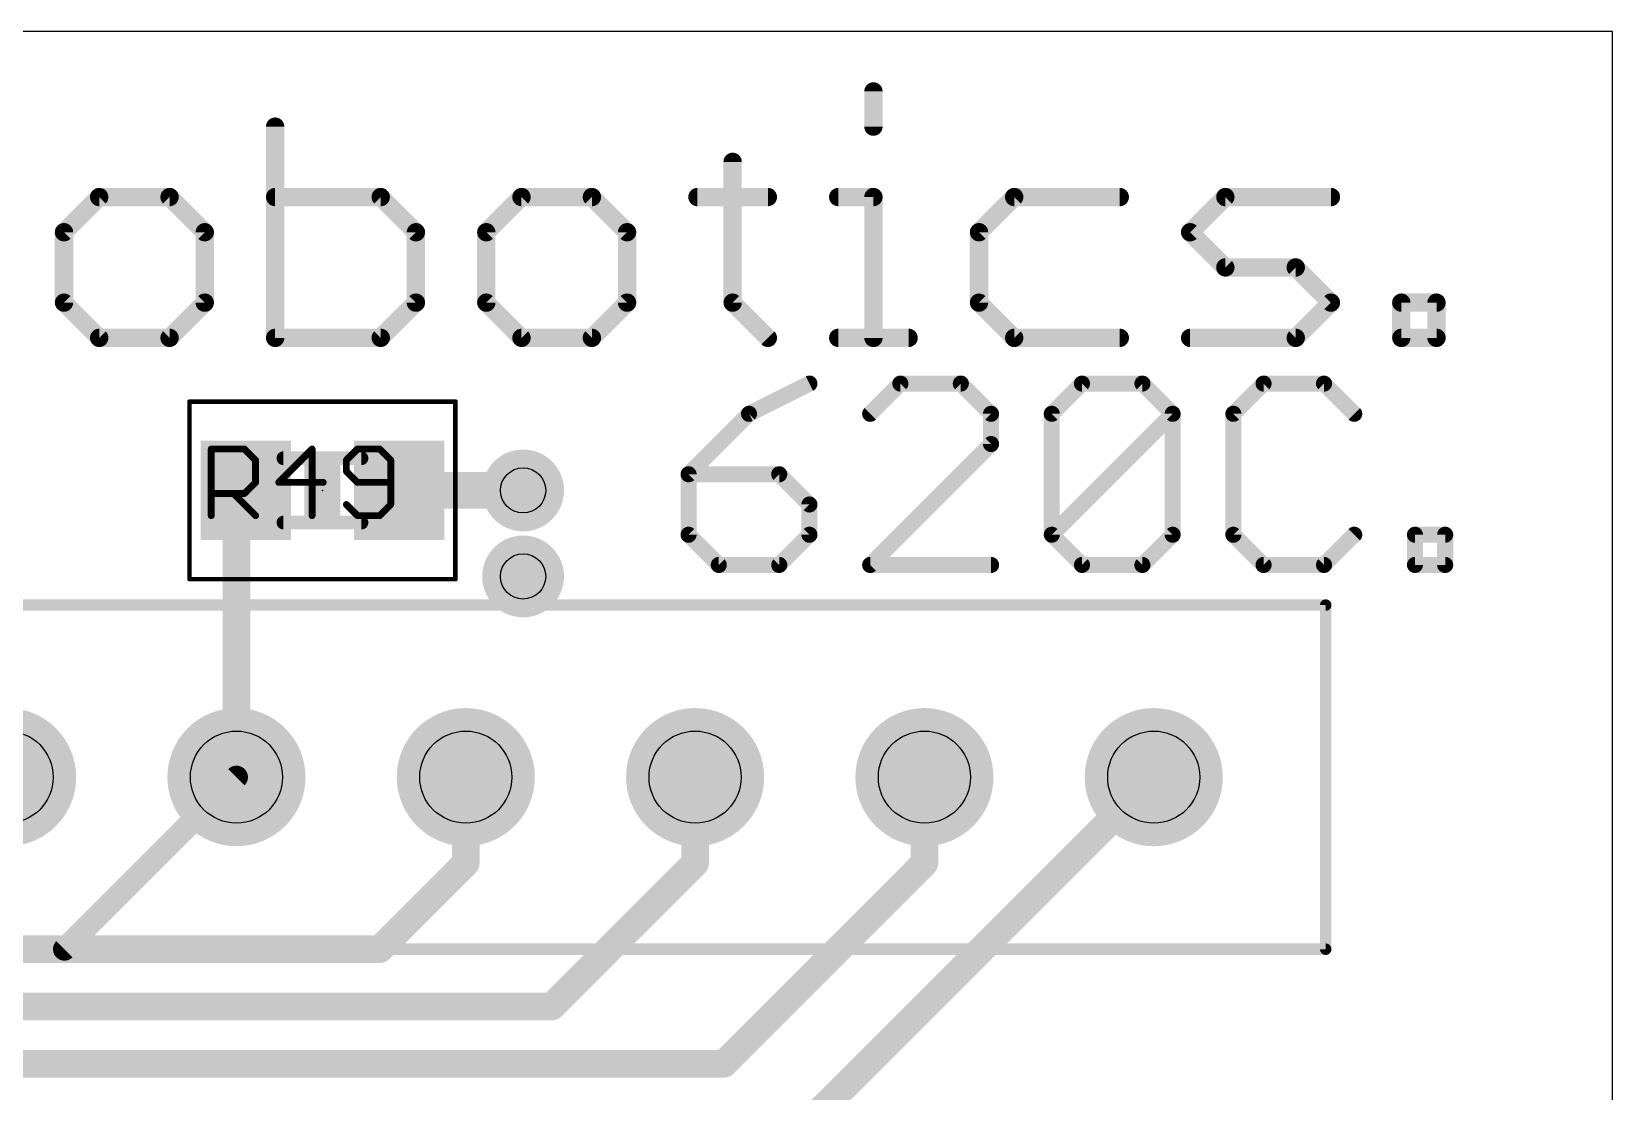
# Model space of a CAD drawing. Extents: x -0.04 to 2.7, y -0.07 to 2.5.
# Drawn here: x 2.011 to 2.7, y 2.038 to 2.5 of the extents above; entities that cross this region are included whole.
import ezdxf

# ---------------------------------------------------------------- set-up
doc = ezdxf.new("R2010")
doc.units = 0
for name, color, linetype in [('1', 22, 'CONTINUOUS'), ('16', 175, 'CONTINUOUS'), ('17', 82, 'CONTINUOUS'), ('18', 82, 'CONTINUOUS'), ('20', 7, 'CONTINUOUS'), ('21', 253, 'CONTINUOUS'), ('24', 7, 'CONTINUOUS'), ('25', 253, 'CONTINUOUS'), ('32', 253, 'CONTINUOUS'), ('36', 253, 'CONTINUOUS'), ('40', 175, 'CONTINUOUS'), ('44', 253, 'CONTINUOUS'), ('48', 253, 'CONTINUOUS'), ('52', 253, 'CONTINUOUS')]:
    doc.layers.add(name, color=color, linetype=linetype)

# ---------------------------------------------------------------- blocks, each defined once
blk = doc.blocks.new('ROUNDP')
at = {"const_width": 0.5}
blk.add_lwpolyline([(0, -0.25, 1), (0, 0.25, 1), (0, -0.25)], format="xyb", dxfattribs=at)
blk = doc.blocks.new('RECT')
blk.add_solid([(-0.5, -0.5), (0.5, -0.5), (-0.5, 0.5), (0.5, 0.5)])
blk = doc.blocks.new('ROUNDV')
at = {"const_width": 0.5}
blk.add_lwpolyline([(0, -0.25, 1), (0, 0.25, 1), (0, -0.25)], format="xyb", dxfattribs=at)

msp = doc.modelspace()

# ---------------------------------------------------------------- linework, layer by layer
at = {"layer": '1', "const_width": 0.012}
for points in [[(2.2, 2.1375), (2.2, 2.175)], [(2.3, 2.1375), (2.3, 2.175)], [(2.5, 2.175), (2.35, 2.025)], [(2.4, 2.1375), (2.4, 2.175)], [(2.2, 2.1375), (2.1625, 2.1)], [(2.3, 2.1375), (2.2375, 2.075)], [(2.4, 2.1375), (2.3125, 2.05)], [(2.1625, 2.1), (1.375, 2.1)], [(2.2375, 2.075), (1.3875, 2.075)], [(2.3125, 2.05), (1.4, 2.05)]]:
    msp.add_lwpolyline(points, dxfattribs=at)
at = {"layer": '1', "const_width": 0.006}
for points in [[(2.203, 2.175, 1), (2.197, 2.175)], [(2.303, 2.175, 1), (2.297, 2.175)], [(2.403, 2.175, 1), (2.397, 2.175)], [(2.502121, 2.172879, 1), (2.497879, 2.177121)], [(2.197, 2.1375, 1), (2.203, 2.1375)], [(2.202121, 2.135379, 1), (2.197879, 2.139621)], [(2.297, 2.1375, 1), (2.303, 2.1375)], [(2.302121, 2.135379, 1), (2.297879, 2.139621)], [(2.397, 2.1375, 1), (2.403, 2.1375)], [(2.402121, 2.135379, 1), (2.397879, 2.139621)], [(2.160379, 2.102121, 1), (2.164621, 2.097879)], [(2.1625, 2.097, 1), (2.1625, 2.103)], [(2.235379, 2.077121, 1), (2.239621, 2.072879)], [(2.2375, 2.072, 1), (2.2375, 2.078)], [(2.310379, 2.052121, 1), (2.314621, 2.047879)], [(2.3125, 2.047, 1), (2.3125, 2.053)]]:
    msp.add_lwpolyline(points, format="xyb", dxfattribs=at)
at = {"layer": '16'}
for points, const_width in [([(2.104035, 2.3), (2.1, 2.295965)], 0.012), ([(2.170965, 2.3), (2.225, 2.3)], 0.016), ([(2.1, 2.295965), (2.1, 2.175)], 0.012), ([(2.025, 2.1), (2.1, 2.175)], 0.01), ([(1.5, 2.1), (2.025, 2.1)], 0.01)]:
    msp.add_lwpolyline(points, dxfattribs=dict(at, const_width=const_width))
for points, const_width in [([(2.106157, 2.297879, 1), (2.101914, 2.302121)], 0.006), ([(2.170965, 2.304, 1), (2.170965, 2.296)], 0.008), ([(2.225, 2.296, 1), (2.225, 2.304)], 0.008), ([(2.103, 2.295965, 1), (2.097, 2.295965)], 0.006), ([(2.097879, 2.298086, 1), (2.102121, 2.293843)], 0.006), ([(2.101768, 2.173232, 1), (2.098232, 2.176768)], 0.005), ([(2.097, 2.175, 1), (2.103, 2.175)], 0.006), ([(2.023232, 2.101768, 1), (2.026768, 2.098232)], 0.005), ([(2.025, 2.0975, 1), (2.025, 2.1025)], 0.005)]:
    msp.add_lwpolyline(points, format="xyb", dxfattribs=dict(at, const_width=const_width))
at = {"layer": '20'}
for p, q in [((2.7, 2.5), (0, 2.5)), ((2.7, 0), (2.7, 2.5))]:
    msp.add_line(p, q, dxfattribs=at)
at = {"layer": '21', "const_width": 0.005}
for points in [[(1.725, 2.25), (2.575, 2.25)], [(2.575, 2.25), (2.575, 2.1)], [(2.575, 2.1), (1.725, 2.1)]]:
    msp.add_lwpolyline(points, dxfattribs=at)
at = {"layer": '21', "const_width": 0.0025}
for points in [[(2.57625, 2.25, 1), (2.57375, 2.25)], [(2.575, 2.24875, 1), (2.575, 2.25125)], [(2.575, 2.09875, 1), (2.575, 2.10125)], [(2.57375, 2.1, 1), (2.57625, 2.1)]]:
    msp.add_lwpolyline(points, format="xyb", dxfattribs=at)
at = {"layer": '24'}
msp.add_point((2.1375, 2.3), dxfattribs=at)
at = {"layer": '25', "const_width": 0.003}
for points in [[(2.089, 2.289), (2.089, 2.318025)], [(2.089, 2.318025), (2.103512, 2.318025)], [(2.103512, 2.318025), (2.10835, 2.313187)], [(2.132977, 2.318025), (2.118465, 2.303512)], [(2.132977, 2.289), (2.132977, 2.318025)], [(2.152768, 2.318025), (2.14793, 2.313187)], [(2.162443, 2.318025), (2.152768, 2.318025)], [(2.16728, 2.313187), (2.162443, 2.318025)], [(2.10835, 2.313187), (2.10835, 2.303512)], [(2.14793, 2.313187), (2.14793, 2.30835)], [(2.14793, 2.30835), (2.152768, 2.303512)], [(2.16728, 2.293837), (2.16728, 2.313187)], [(2.10835, 2.303512), (2.103512, 2.298675)], [(2.118465, 2.303512), (2.137815, 2.303512)], [(2.152768, 2.303512), (2.16728, 2.303512)], [(2.103512, 2.298675), (2.089, 2.298675)], [(2.098675, 2.298675), (2.10835, 2.289)], [(2.14793, 2.293837), (2.152768, 2.289)], [(2.152768, 2.289), (2.162443, 2.289)], [(2.162443, 2.289), (2.16728, 2.293837)]]:
    msp.add_lwpolyline(points, dxfattribs=at)
at = {"layer": '25', "const_width": 0.0015}
for points in [[(2.08975, 2.318025, 1), (2.08825, 2.318025)], [(2.089, 2.318775, 1), (2.089, 2.317275)], [(2.104043, 2.318555, 1), (2.102982, 2.317494)], [(2.103512, 2.317275, 1), (2.103512, 2.318775)], [(2.133727, 2.318025, 1), (2.132227, 2.318025)], [(2.133508, 2.317494, 1), (2.132447, 2.318555)], [(2.152768, 2.318775, 1), (2.152768, 2.317275)], [(2.153298, 2.317494, 1), (2.152237, 2.318555)], [(2.162973, 2.318555, 1), (2.161912, 2.317494)], [(2.162443, 2.317275, 1), (2.162443, 2.318775)], [(2.1091, 2.313187, 1), (2.1076, 2.313187)], [(2.107819, 2.312657, 1), (2.10888, 2.313718)], [(2.14868, 2.313187, 1), (2.14718, 2.313187)], [(2.1474, 2.313718, 1), (2.148461, 2.312657)], [(2.148461, 2.30888, 1), (2.1474, 2.307819)], [(2.16803, 2.313187, 1), (2.16653, 2.313187)], [(2.16675, 2.312657, 1), (2.16781, 2.313718)], [(2.1076, 2.303512, 1), (2.1091, 2.303512)], [(2.10888, 2.302982, 1), (2.107819, 2.304043)], [(2.118465, 2.304262, 1), (2.118465, 2.302762)], [(2.117935, 2.304043, 1), (2.118996, 2.302982)], [(2.137815, 2.302762, 1), (2.137815, 2.304262)], [(2.14718, 2.30835, 1), (2.14868, 2.30835)], [(2.152768, 2.304262, 1), (2.152768, 2.302762)], [(2.152237, 2.302982, 1), (2.153298, 2.304043)], [(2.16728, 2.302762, 1), (2.16728, 2.304262)], [(2.089, 2.299425, 1), (2.089, 2.297925)], [(2.099205, 2.299205, 1), (2.098145, 2.298144)], [(2.102982, 2.299205, 1), (2.104043, 2.298144)], [(2.103512, 2.297925, 1), (2.103512, 2.299425)], [(2.08825, 2.289, 1), (2.08975, 2.289)], [(2.107819, 2.28847, 1), (2.10888, 2.28953)], [(2.132227, 2.289, 1), (2.133727, 2.289)], [(2.148461, 2.294368, 1), (2.1474, 2.293307)], [(2.152768, 2.28975, 1), (2.152768, 2.28825)], [(2.152237, 2.28847, 1), (2.153298, 2.28953)], [(2.161912, 2.28953, 1), (2.162973, 2.28847)], [(2.162443, 2.28825, 1), (2.162443, 2.28975)], [(2.16653, 2.293837, 1), (2.16803, 2.293837)], [(2.16781, 2.293307, 1), (2.16675, 2.294368)]]:
    msp.add_lwpolyline(points, format="xyb", dxfattribs=at)
at = {"layer": '40', "const_width": 0.002}
for points in [[(2.195492, 2.338701), (2.079508, 2.338701)], [(2.079508, 2.338701), (2.079508, 2.261299)], [(2.195492, 2.261299), (2.195492, 2.338701)], [(2.079508, 2.261299), (2.195492, 2.261299)]]:
    msp.add_lwpolyline(points, dxfattribs=at)
at = {"layer": '40', "const_width": 0.001}
for points in [[(2.079508, 2.339201, 1), (2.079508, 2.338201)], [(2.080008, 2.338701, 1), (2.079008, 2.338701)], [(2.195992, 2.338701, 1), (2.194992, 2.338701)], [(2.195492, 2.338201, 1), (2.195492, 2.339201)], [(2.079508, 2.261799, 1), (2.079508, 2.260799)], [(2.079008, 2.261299, 1), (2.080008, 2.261299)], [(2.194992, 2.261299, 1), (2.195992, 2.261299)], [(2.195492, 2.260799, 1), (2.195492, 2.261799)]]:
    msp.add_lwpolyline(points, format="xyb", dxfattribs=at)
at = {"layer": '44'}
for centre, radius in [((2.225, 2.3), 0.009843), ((2.225, 2.2625), 0.009843), ((2, 2.175), 0.020079), ((2.1, 2.175), 0.020079), ((2.2, 2.175), 0.020079), ((2.3, 2.175), 0.020079), ((2.4, 2.175), 0.020079), ((2.5, 2.175), 0.020079)]:
    msp.add_circle(centre, radius, dxfattribs=at)
at = {"layer": '48'}
for points, const_width in [([(2.377763, 2.473925), (2.377763, 2.458579)], 0.008), ([(2.116873, 2.458579), (2.116873, 2.3665)], 0.008), ([(2.316377, 2.443232), (2.316377, 2.381846)], 0.008), ([(2.040141, 2.427886), (2.024795, 2.412539)], 0.008), ([(2.070834, 2.427886), (2.040141, 2.427886)], 0.008), ([(2.08618, 2.412539), (2.070834, 2.427886)], 0.008), ([(2.162913, 2.427886), (2.116873, 2.427886)], 0.008), ([(2.178259, 2.412539), (2.162913, 2.427886)], 0.008), ([(2.224298, 2.427886), (2.208952, 2.412539)], 0.008), ([(2.254991, 2.427886), (2.224298, 2.427886)], 0.008), ([(2.270338, 2.412539), (2.254991, 2.427886)], 0.008), ([(2.301031, 2.427886), (2.331723, 2.427886)], 0.008), ([(2.362416, 2.427886), (2.377763, 2.427886)], 0.008), ([(2.377763, 2.427886), (2.377763, 2.3665)], 0.008), ([(2.439148, 2.427886), (2.423802, 2.412539)], 0.008), ([(2.485188, 2.427886), (2.439148, 2.427886)], 0.008), ([(2.515881, 2.412539), (2.531227, 2.427886)], 0.008), ([(2.531227, 2.427886), (2.577266, 2.427886)], 0.008), ([(2.024795, 2.412539), (2.024795, 2.381846)], 0.008), ([(2.08618, 2.381846), (2.08618, 2.412539)], 0.008), ([(2.178259, 2.381846), (2.178259, 2.412539)], 0.008), ([(2.208952, 2.412539), (2.208952, 2.381846)], 0.008), ([(2.270338, 2.381846), (2.270338, 2.412539)], 0.008), ([(2.423802, 2.412539), (2.423802, 2.381846)], 0.008), ([(2.531227, 2.397193), (2.515881, 2.412539)], 0.008), ([(2.56192, 2.397193), (2.531227, 2.397193)], 0.008), ([(2.577266, 2.381846), (2.56192, 2.397193)], 0.008), ([(2.024795, 2.381846), (2.040141, 2.3665)], 0.008), ([(2.070834, 2.3665), (2.08618, 2.381846)], 0.008), ([(2.162913, 2.3665), (2.178259, 2.381846)], 0.008), ([(2.208952, 2.381846), (2.224298, 2.3665)], 0.008), ([(2.254991, 2.3665), (2.270338, 2.381846)], 0.008), ([(2.316377, 2.381846), (2.331723, 2.3665)], 0.008), ([(2.423802, 2.381846), (2.439148, 2.3665)], 0.008), ([(2.56192, 2.3665), (2.577266, 2.381846)], 0.008), ([(2.607959, 2.3665), (2.607959, 2.381846)], 0.008), ([(2.607959, 2.381846), (2.623306, 2.381846)], 0.008), ([(2.623306, 2.381846), (2.623306, 2.3665)], 0.008), ([(2.040141, 2.3665), (2.070834, 2.3665)], 0.008), ([(2.116873, 2.3665), (2.162913, 2.3665)], 0.008), ([(2.224298, 2.3665), (2.254991, 2.3665)], 0.008), ([(2.362416, 2.3665), (2.393109, 2.3665)], 0.008), ([(2.439148, 2.3665), (2.485188, 2.3665)], 0.008), ([(2.515881, 2.3665), (2.56192, 2.3665)], 0.008), ([(2.623306, 2.3665), (2.607959, 2.3665)], 0.008), ([(2.349867, 2.346568), (2.323511, 2.33339)], 0.007), ([(2.389521, 2.346568), (2.376343, 2.33339)], 0.007), ([(2.415877, 2.346568), (2.389521, 2.346568)], 0.007), ([(2.429055, 2.33339), (2.415877, 2.346568)], 0.007), ([(2.455531, 2.33339), (2.468709, 2.346568)], 0.007), ([(2.468709, 2.346568), (2.495064, 2.346568)], 0.007), ([(2.495064, 2.346568), (2.508242, 2.33339)], 0.007), ([(2.547896, 2.346568), (2.534718, 2.33339)], 0.007), ([(2.574252, 2.346568), (2.547896, 2.346568)], 0.007), ([(2.58743, 2.33339), (2.574252, 2.346568)], 0.007), ([(2.323511, 2.33339), (2.297156, 2.307034)], 0.007), ([(2.429055, 2.320212), (2.429055, 2.33339)], 0.007), ([(2.455531, 2.280678), (2.455531, 2.33339)], 0.007), ([(2.455531, 2.280678), (2.508242, 2.33339)], 0.007), ([(2.508242, 2.33339), (2.508242, 2.280678)], 0.007), ([(2.534718, 2.33339), (2.534718, 2.280678)], 0.007), ([(2.376343, 2.2675), (2.429055, 2.320212)], 0.007), ([(2.297156, 2.307034), (2.297156, 2.280678)], 0.007), ([(2.336689, 2.307034), (2.297156, 2.307034)], 0.007), ([(2.349867, 2.293856), (2.336689, 2.307034)], 0.007), ([(2.349867, 2.280678), (2.349867, 2.293856)], 0.007), ([(2.297156, 2.280678), (2.310333, 2.2675)], 0.007), ([(2.336689, 2.2675), (2.349867, 2.280678)], 0.007), ([(2.468709, 2.2675), (2.455531, 2.280678)], 0.007), ([(2.508242, 2.280678), (2.495064, 2.2675)], 0.007), ([(2.534718, 2.280678), (2.547896, 2.2675)], 0.007), ([(2.574252, 2.2675), (2.58743, 2.280678)], 0.007), ([(2.613906, 2.2675), (2.613906, 2.280678)], 0.007), ([(2.613906, 2.280678), (2.627084, 2.280678)], 0.007), ([(2.627084, 2.280678), (2.627084, 2.2675)], 0.007), ([(2.310333, 2.2675), (2.336689, 2.2675)], 0.007), ([(2.429055, 2.2675), (2.376343, 2.2675)], 0.007), ([(2.495064, 2.2675), (2.468709, 2.2675)], 0.007), ([(2.547896, 2.2675), (2.574252, 2.2675)], 0.007), ([(2.627084, 2.2675), (2.613906, 2.2675)], 0.007)]:
    msp.add_lwpolyline(points, dxfattribs=dict(at, const_width=const_width))
for points, const_width in [([(2.379763, 2.473925, 1), (2.375763, 2.473925)], 0.004), ([(2.118873, 2.458579, 1), (2.114873, 2.458579)], 0.004), ([(2.375763, 2.458579, 1), (2.379763, 2.458579)], 0.004), ([(2.318377, 2.443232, 1), (2.314377, 2.443232)], 0.004), ([(2.040141, 2.429886, 1), (2.040141, 2.425886)], 0.004), ([(2.041555, 2.426471, 1), (2.038727, 2.4293)], 0.004), ([(2.072248, 2.4293, 1), (2.06942, 2.426471)], 0.004), ([(2.070834, 2.425886, 1), (2.070834, 2.429886)], 0.004), ([(2.116873, 2.429886, 1), (2.116873, 2.425886)], 0.004), ([(2.164327, 2.4293, 1), (2.161498, 2.426471)], 0.004), ([(2.162913, 2.425886, 1), (2.162913, 2.429886)], 0.004), ([(2.224298, 2.429886, 1), (2.224298, 2.425886)], 0.004), ([(2.225713, 2.426471, 1), (2.222884, 2.4293)], 0.004), ([(2.256405, 2.4293, 1), (2.253577, 2.426471)], 0.004), ([(2.254991, 2.425886, 1), (2.254991, 2.429886)], 0.004), ([(2.301031, 2.429886, 1), (2.301031, 2.425886)], 0.004), ([(2.331723, 2.425886, 1), (2.331723, 2.429886)], 0.004), ([(2.362416, 2.429886, 1), (2.362416, 2.425886)], 0.004), ([(2.379763, 2.427886, 1), (2.375763, 2.427886)], 0.004), ([(2.377763, 2.425886, 1), (2.377763, 2.429886)], 0.004), ([(2.439148, 2.429886, 1), (2.439148, 2.425886)], 0.004), ([(2.440563, 2.426471, 1), (2.437734, 2.4293)], 0.004), ([(2.485188, 2.425886, 1), (2.485188, 2.429886)], 0.004), ([(2.531227, 2.429886, 1), (2.531227, 2.425886)], 0.004), ([(2.532641, 2.426471, 1), (2.529813, 2.4293)], 0.004), ([(2.577266, 2.425886, 1), (2.577266, 2.429886)], 0.004), ([(2.026795, 2.412539, 1), (2.022795, 2.412539)], 0.004), ([(2.023381, 2.413953, 1), (2.026209, 2.411125)], 0.004), ([(2.08818, 2.412539, 1), (2.08418, 2.412539)], 0.004), ([(2.084766, 2.411125, 1), (2.087595, 2.413953)], 0.004), ([(2.180259, 2.412539, 1), (2.176259, 2.412539)], 0.004), ([(2.176845, 2.411125, 1), (2.179673, 2.413953)], 0.004), ([(2.210952, 2.412539, 1), (2.206952, 2.412539)], 0.004), ([(2.207538, 2.413953, 1), (2.210366, 2.411125)], 0.004), ([(2.272338, 2.412539, 1), (2.268338, 2.412539)], 0.004), ([(2.268924, 2.411125, 1), (2.271752, 2.413953)], 0.004), ([(2.425802, 2.412539, 1), (2.421802, 2.412539)], 0.004), ([(2.422388, 2.413953, 1), (2.425216, 2.411125)], 0.004), ([(2.517295, 2.413953, 1), (2.514466, 2.411125)], 0.004), ([(2.514466, 2.413953, 1), (2.517295, 2.411125)], 0.004), ([(2.531227, 2.399193, 1), (2.531227, 2.395193)], 0.004), ([(2.529813, 2.395779, 1), (2.532641, 2.398607)], 0.004), ([(2.563334, 2.398607, 1), (2.560506, 2.395779)], 0.004), ([(2.56192, 2.395193, 1), (2.56192, 2.399193)], 0.004), ([(2.026209, 2.383261, 1), (2.023381, 2.380432)], 0.004), ([(2.087595, 2.380432, 1), (2.084766, 2.383261)], 0.004), ([(2.179673, 2.380432, 1), (2.176845, 2.383261)], 0.004), ([(2.210366, 2.383261, 1), (2.207538, 2.380432)], 0.004), ([(2.271752, 2.380432, 1), (2.268924, 2.383261)], 0.004), ([(2.317791, 2.383261, 1), (2.314963, 2.380432)], 0.004), ([(2.425216, 2.383261, 1), (2.422388, 2.380432)], 0.004), ([(2.578681, 2.380432, 1), (2.575852, 2.383261)], 0.004), ([(2.575852, 2.380432, 1), (2.578681, 2.383261)], 0.004), ([(2.609959, 2.381846, 1), (2.605959, 2.381846)], 0.004), ([(2.607959, 2.383846, 1), (2.607959, 2.379846)], 0.004), ([(2.625306, 2.381846, 1), (2.621306, 2.381846)], 0.004), ([(2.623306, 2.379846, 1), (2.623306, 2.383846)], 0.004), ([(2.022795, 2.381846, 1), (2.026795, 2.381846)], 0.004), ([(2.08418, 2.381846, 1), (2.08818, 2.381846)], 0.004), ([(2.176259, 2.381846, 1), (2.180259, 2.381846)], 0.004), ([(2.206952, 2.381846, 1), (2.210952, 2.381846)], 0.004), ([(2.268338, 2.381846, 1), (2.272338, 2.381846)], 0.004), ([(2.314377, 2.381846, 1), (2.318377, 2.381846)], 0.004), ([(2.421802, 2.381846, 1), (2.425802, 2.381846)], 0.004), ([(2.040141, 2.3685, 1), (2.040141, 2.3645)], 0.004), ([(2.038727, 2.365086, 1), (2.041555, 2.367914)], 0.004), ([(2.06942, 2.367914, 1), (2.072248, 2.365086)], 0.004), ([(2.070834, 2.3645, 1), (2.070834, 2.3685)], 0.004), ([(2.116873, 2.3685, 1), (2.116873, 2.3645)], 0.004), ([(2.114873, 2.3665, 1), (2.118873, 2.3665)], 0.004), ([(2.161498, 2.367914, 1), (2.164327, 2.365086)], 0.004), ([(2.162913, 2.3645, 1), (2.162913, 2.3685)], 0.004), ([(2.224298, 2.3685, 1), (2.224298, 2.3645)], 0.004), ([(2.222884, 2.365086, 1), (2.225713, 2.367914)], 0.004), ([(2.253577, 2.367914, 1), (2.256405, 2.365086)], 0.004), ([(2.254991, 2.3645, 1), (2.254991, 2.3685)], 0.004), ([(2.330309, 2.365086, 1), (2.333138, 2.367914)], 0.004), ([(2.362416, 2.3685, 1), (2.362416, 2.3645)], 0.004), ([(2.375763, 2.3665, 1), (2.379763, 2.3665)], 0.004), ([(2.393109, 2.3645, 1), (2.393109, 2.3685)], 0.004), ([(2.439148, 2.3685, 1), (2.439148, 2.3645)], 0.004), ([(2.437734, 2.365086, 1), (2.440563, 2.367914)], 0.004), ([(2.485188, 2.3645, 1), (2.485188, 2.3685)], 0.004), ([(2.515881, 2.3685, 1), (2.515881, 2.3645)], 0.004), ([(2.560506, 2.367914, 1), (2.563334, 2.365086)], 0.004), ([(2.56192, 2.3645, 1), (2.56192, 2.3685)], 0.004), ([(2.607959, 2.3685, 1), (2.607959, 2.3645)], 0.004), ([(2.605959, 2.3665, 1), (2.609959, 2.3665)], 0.004), ([(2.621306, 2.3665, 1), (2.625306, 2.3665)], 0.004), ([(2.623306, 2.3645, 1), (2.623306, 2.3685)], 0.004), ([(2.35065, 2.345002, 1), (2.349085, 2.348133)], 0.0035), ([(2.389521, 2.348318, 1), (2.389521, 2.344818)], 0.0035), ([(2.390758, 2.34533, 1), (2.388284, 2.347805)], 0.0035), ([(2.417114, 2.347805, 1), (2.414639, 2.34533)], 0.0035), ([(2.415877, 2.344818, 1), (2.415877, 2.348318)], 0.0035), ([(2.468709, 2.348318, 1), (2.468709, 2.344818)], 0.0035), ([(2.469946, 2.34533, 1), (2.467471, 2.347805)], 0.0035), ([(2.496302, 2.347805, 1), (2.493827, 2.34533)], 0.0035), ([(2.495064, 2.344818, 1), (2.495064, 2.348318)], 0.0035), ([(2.547896, 2.348318, 1), (2.547896, 2.344818)], 0.0035), ([(2.549134, 2.34533, 1), (2.546659, 2.347805)], 0.0035), ([(2.57549, 2.347805, 1), (2.573015, 2.34533)], 0.0035), ([(2.574252, 2.344818, 1), (2.574252, 2.348318)], 0.0035), ([(2.324749, 2.332152, 1), (2.322274, 2.334627)], 0.0035), ([(2.430805, 2.33339, 1), (2.427305, 2.33339)], 0.0035), ([(2.457281, 2.33339, 1), (2.453781, 2.33339)], 0.0035), ([(2.509992, 2.33339, 1), (2.506492, 2.33339)], 0.0035), ([(2.50948, 2.332152, 1), (2.507005, 2.334627)], 0.0035), ([(2.536468, 2.33339, 1), (2.532968, 2.33339)], 0.0035), ([(2.322729, 2.334955, 1), (2.324294, 2.331824)], 0.0035), ([(2.375106, 2.334627, 1), (2.377581, 2.332152)], 0.0035), ([(2.427817, 2.332152, 1), (2.430292, 2.334627)], 0.0035), ([(2.454293, 2.334627, 1), (2.456768, 2.332152)], 0.0035), ([(2.507005, 2.332152, 1), (2.50948, 2.334627)], 0.0035), ([(2.533481, 2.334627, 1), (2.535956, 2.332152)], 0.0035), ([(2.586193, 2.332152, 1), (2.588667, 2.334627)], 0.0035), ([(2.430292, 2.318974, 1), (2.427817, 2.321449)], 0.0035), ([(2.427305, 2.320212, 1), (2.430805, 2.320212)], 0.0035), ([(2.295918, 2.308271, 1), (2.298393, 2.305796)], 0.0035), ([(2.298906, 2.307034, 1), (2.295406, 2.307034)], 0.0035), ([(2.297156, 2.308784, 1), (2.297156, 2.305284)], 0.0035), ([(2.337927, 2.308271, 1), (2.335452, 2.305796)], 0.0035), ([(2.336689, 2.305284, 1), (2.336689, 2.308784)], 0.0035), ([(2.351617, 2.293856, 1), (2.348117, 2.293856)], 0.0035), ([(2.34863, 2.292618, 1), (2.351105, 2.295093)], 0.0035), ([(2.298393, 2.281915, 1), (2.295918, 2.27944)], 0.0035), ([(2.295406, 2.280678, 1), (2.298906, 2.280678)], 0.0035), ([(2.348117, 2.280678, 1), (2.351617, 2.280678)], 0.0035), ([(2.351105, 2.27944, 1), (2.34863, 2.281915)], 0.0035), ([(2.456768, 2.281915, 1), (2.454293, 2.27944)], 0.0035), ([(2.454293, 2.281915, 1), (2.456768, 2.27944)], 0.0035), ([(2.453781, 2.280678, 1), (2.457281, 2.280678)], 0.0035), ([(2.506492, 2.280678, 1), (2.509992, 2.280678)], 0.0035), ([(2.50948, 2.27944, 1), (2.507005, 2.281915)], 0.0035), ([(2.535956, 2.281915, 1), (2.533481, 2.27944)], 0.0035), ([(2.532968, 2.280678, 1), (2.536468, 2.280678)], 0.0035), ([(2.588667, 2.27944, 1), (2.586193, 2.281915)], 0.0035), ([(2.615656, 2.280678, 1), (2.612156, 2.280678)], 0.0035), ([(2.613906, 2.282428, 1), (2.613906, 2.278928)], 0.0035), ([(2.628834, 2.280678, 1), (2.625334, 2.280678)], 0.0035), ([(2.627084, 2.278928, 1), (2.627084, 2.282428)], 0.0035), ([(2.310333, 2.26925, 1), (2.310333, 2.26575)], 0.0035), ([(2.309096, 2.266263, 1), (2.311571, 2.268737)], 0.0035), ([(2.335452, 2.268737, 1), (2.337927, 2.266263)], 0.0035), ([(2.336689, 2.26575, 1), (2.336689, 2.26925)], 0.0035), ([(2.376343, 2.26925, 1), (2.376343, 2.26575)], 0.0035), ([(2.375106, 2.268737, 1), (2.377581, 2.266263)], 0.0035), ([(2.429055, 2.26575, 1), (2.429055, 2.26925)], 0.0035), ([(2.468709, 2.26925, 1), (2.468709, 2.26575)], 0.0035), ([(2.467471, 2.266263, 1), (2.469946, 2.268737)], 0.0035), ([(2.493827, 2.268737, 1), (2.496302, 2.266263)], 0.0035), ([(2.495064, 2.26575, 1), (2.495064, 2.26925)], 0.0035), ([(2.547896, 2.26925, 1), (2.547896, 2.26575)], 0.0035), ([(2.546659, 2.266263, 1), (2.549134, 2.268737)], 0.0035), ([(2.573015, 2.268737, 1), (2.57549, 2.266263)], 0.0035), ([(2.574252, 2.26575, 1), (2.574252, 2.26925)], 0.0035), ([(2.613906, 2.26925, 1), (2.613906, 2.26575)], 0.0035), ([(2.612156, 2.2675, 1), (2.615656, 2.2675)], 0.0035), ([(2.625334, 2.2675, 1), (2.628834, 2.2675)], 0.0035), ([(2.627084, 2.26575, 1), (2.627084, 2.26925)], 0.0035)]:
    msp.add_lwpolyline(points, format="xyb", dxfattribs=dict(at, const_width=const_width))
at = {"layer": '52', "const_width": 0.006}
for points in [[(2.120492, 2.314016), (2.154508, 2.314016)], [(2.154508, 2.285984), (2.120492, 2.285984)]]:
    msp.add_lwpolyline(points, dxfattribs=at)
at = {"layer": '52', "const_width": 0.003}
for points in [[(2.120492, 2.315516, 1), (2.120492, 2.312516)], [(2.154508, 2.312516, 1), (2.154508, 2.315516)], [(2.120492, 2.287484, 1), (2.120492, 2.284484)], [(2.154508, 2.284484, 1), (2.154508, 2.287484)]]:
    msp.add_lwpolyline(points, format="xyb", dxfattribs=at)

# ---------------------------------------------------------------- block references
at = {"layer": '16', "xscale": 0.03937, "yscale": 0.043307, "rotation": 180}
for p in [(2.104035, 2.3), (2.170965, 2.3)]:
    msp.add_blockref('RECT', p, dxfattribs=at)
at = {"layer": '17', "xscale": 0.060236, "yscale": 0.060236, "rotation": 90}
for p in [(2, 2.175), (2, 2.175), (2.1, 2.175), (2.1, 2.175), (2.2, 2.175), (2.2, 2.175), (2.3, 2.175), (2.3, 2.175), (2.4, 2.175), (2.4, 2.175), (2.5, 2.175), (2.5, 2.175)]:
    msp.add_blockref('ROUNDP', p, dxfattribs=at)
at = {"layer": '18', "xscale": 0.035685, "yscale": 0.035685}
for p in [(2.225, 2.3), (2.225, 2.3), (2.225, 2.2625), (2.225, 2.2625)]:
    msp.add_blockref('ROUNDV', p, dxfattribs=at)
at = {"layer": '32', "xscale": 0.03937, "yscale": 0.043307, "rotation": 180}
for p in [(2.104035, 2.3), (2.170965, 2.3)]:
    msp.add_blockref('RECT', p, dxfattribs=at)
at = {"layer": '36', "xscale": 0.01574, "yscale": 0.031504, "rotation": 180}
msp.add_blockref('RECT', (2.1375, 2.3), dxfattribs=at)
at = {"layer": '52', "xscale": 0.016, "yscale": 0.034, "rotation": 180}
for p in [(2.1125, 2.3), (2.1625, 2.3)]:
    msp.add_blockref('RECT', p, dxfattribs=at)

doc.saveas('drawing.dxf')
